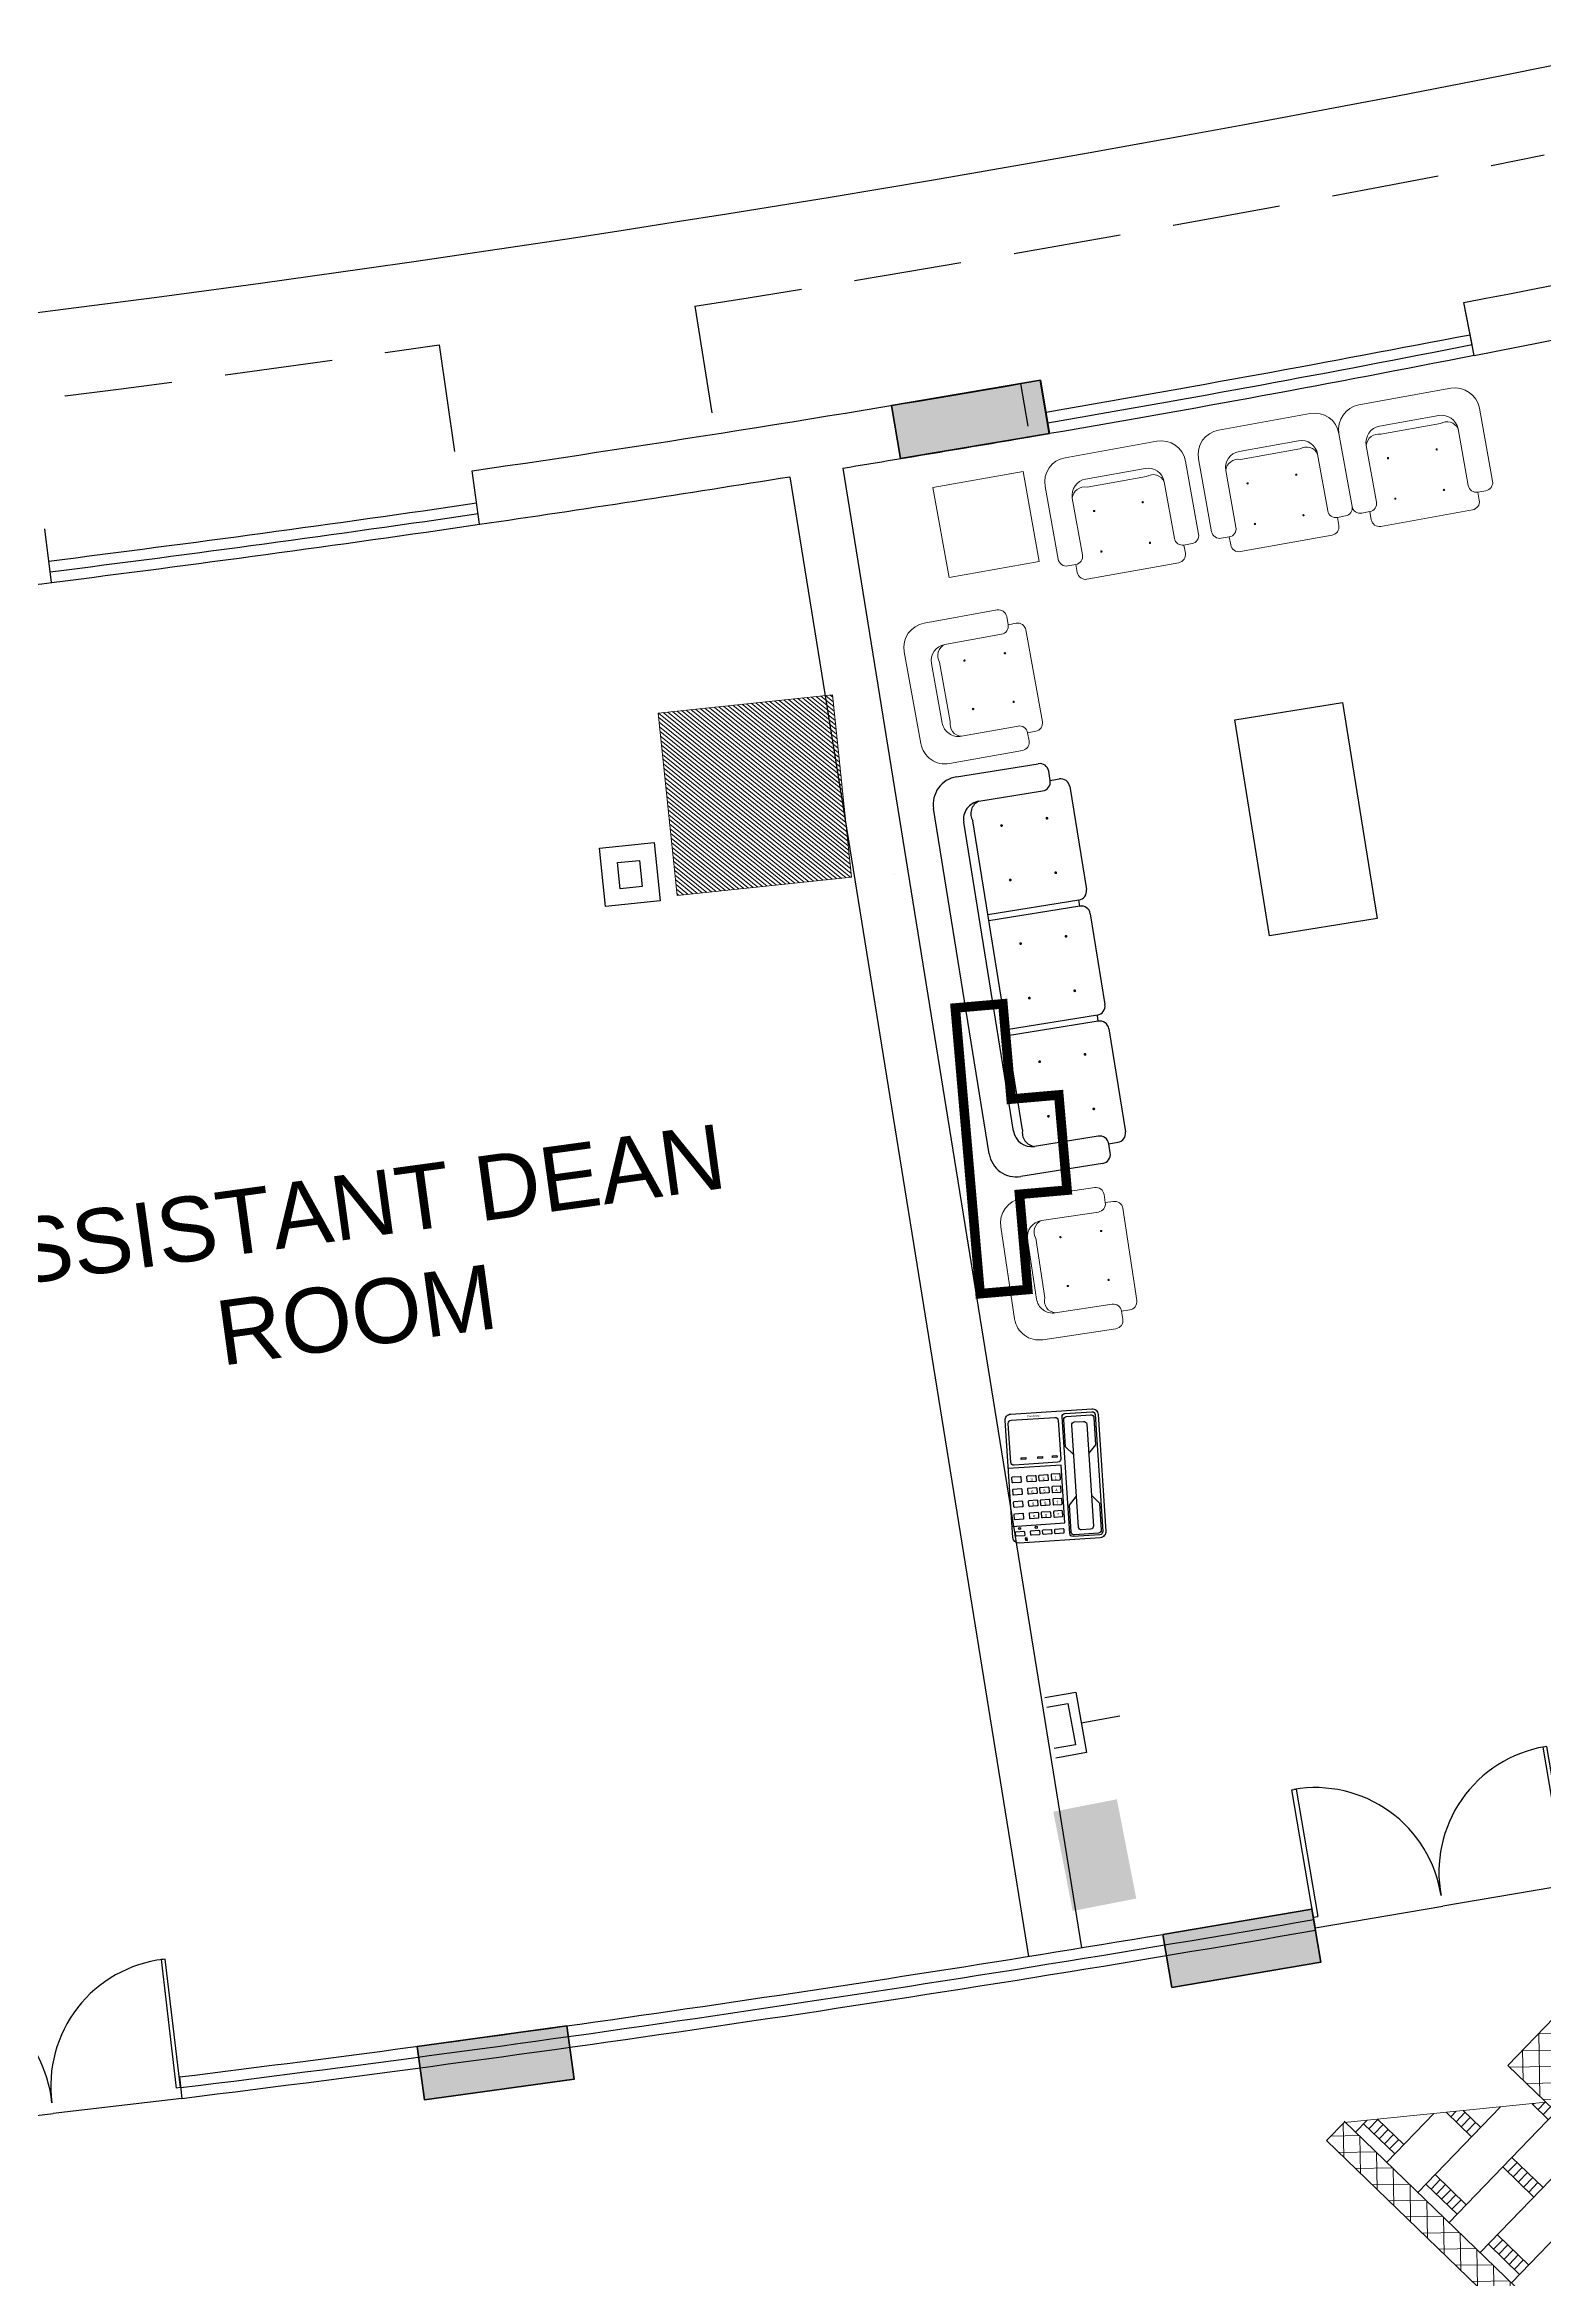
# Model space of a CAD drawing. Header units: inches. Extents: x -221585 to 401252, y -284294 to 332380.
# Drawn here: x 175838 to 176534, y 53839 to 54875 of the extents above; entities that cross this region are included whole.
import ezdxf
from ezdxf.enums import TextEntityAlignment as Align

# ---------------------------------------------------------------- set-up
doc = ezdxf.new("R2010")
doc.units = ezdxf.units.IN
doc.header["$MEASUREMENT"] = 0
doc.linetypes.add('HIDDEN', pattern=[0.375, 0.25, -0.125])
doc.linetypes.add('HIDDEN2', pattern=[0.1875, 0.125, -0.0625])
for name, color, linetype in [('A-GREEN', 80, 'Continuous'), ('A_dimension_100', 233, 'Continuous'), ('AC-GRND-PATT', 251, 'Continuous'), ('ELV points', 7, 'Continuous'), ('Power', 7, 'Continuous'), ('TEL', 6, 'Continuous')]:
    doc.layers.add(name, color=color, linetype=linetype)
for name, color, linetype, lineweight in [('A-SEC-TXT', 3, 'Continuous', 0), ('A-WALL', 1, 'Continuous', 9), ('column fa 25', 3, 'Continuous', 35), ('FURN', 56, 'Continuous', 0), ('text', 72, 'HIDDEN2', 5), ('Wall mount speaker', 2, 'Continuous', 0)]:
    doc.layers.add(name, color=color, linetype=linetype, lineweight=lineweight)
doc.styles.add('DIM', font='arial.ttf')
doc.styles.get("Standard").update_dxf_attribs({"font": 'arial.ttf'})
pattern_1 = [(135.0000000000003, (-206628.5231979876, -439172.1450680238), (31.07679027994059, 31.076790279941), []), (45.00000000000047, (-206628.5231979876, -439172.1450680238), (31.076790279941, -31.07679027994059), [])]

# ---------------------------------------------------------------- blocks, each defined once
blk = doc.blocks.new('RYTRTRTRTRT')
at = {"color": 1}
for p, q in [((42.51784281896418, 61.1534602869689), (42.51784281896418, 61.75346028696891)), ((42.51784281896418, 61.75346028696891), (42.53784281896421, 61.75346028696891)), ((42.53784281896421, 61.75346028696891), (42.53784281896421, 61.1534602869689)), ((43.71784281896418, 61.75346028696891), (43.6978428189642, 61.75346028696891)), ((43.6978428189642, 61.75346028696891), (43.6978428189642, 61.1534602869689)), ((43.71784281896418, 61.1534602869689), (43.71784281896418, 61.75346028696891)), ((42.51784281896418, 61.1534602869689), (42.53784281896421, 61.1534602869689)), ((43.71784281896418, 61.1534602869689), (43.6978428189642, 61.1534602869689)), ((42.51784281896418, 61.10346028696891), (43.11784281896421, 61.10346028696891)), ((43.71784281896418, 61.10346028696891), (43.11784281896421, 61.10346028696891))]:
    blk.add_line(p, q, dxfattribs=at)
for centre, start, end in [((42.5278428189642, 61.16337695363558), 359.037068388323, 90.00000000000027), ((43.70784281896417, 61.16337695363558), 90, 180.9629316116769)]:
    blk.add_arc(centre, 0.5900833333333324, start, end, dxfattribs=at)
blk = doc.blocks.new('erewrewgregre')
for p, q in [((1543.251344523839, -964.4104493089363), (1543.251344523839, -964.917449308936)), ((1544.265344523839, -964.410449308936), (1543.251344523839, -964.4104493089363)), ((1544.265344523839, -964.917449308936), (1544.265344523839, -964.410449308936)), ((1543.251344523839, -964.917449308936), (1544.265344523839, -964.917449308936))]:
    blk.add_line(p, q)
blk = doc.blocks.new('frgre')
at = {"layer": 'FURN'}
for p, q in [((-1218.604452651742, -2440.471189582662), (-1218.604452651742, -2440.887854582666)), ((-1218.187787651742, -2440.471189582662), (-1218.604452651742, -2440.471189582662)), ((-1218.187787651742, -2440.887854582666), (-1218.187787651742, -2440.471189582662)), ((-1218.604452651742, -2440.887854582666), (-1218.187787651742, -2440.887854582666))]:
    blk.add_line(p, q, dxfattribs=at)
blk = doc.blocks.new('fregtr')
at = {"layer": 'FURN'}
for p, q in [((-1209.411399009215, -2453.059482465461), (-1209.836397309213, -2453.059482465461)), ((-1209.411399009215, -2453.059482465461), (-1209.836397309213, -2453.059482465461)), ((-1209.948896859214, -2453.17198201546), (-1209.948896859214, -2453.509480665462)), ((-1209.486398709214, -2453.17198201546), (-1209.761397609214, -2453.17198201546)), ((-1209.486398709214, -2453.17198201546), (-1209.761397609214, -2453.17198201546)), ((-1209.298899459214, -2453.509480665462), (-1209.298899459214, -2453.17198201546)), ((-1209.298899459214, -2453.509480665462), (-1209.298899459214, -2453.17198201546)), ((-1209.836397309213, -2453.246981715462), (-1209.836397309213, -2453.509480665462)), ((-1209.836397309213, -2453.246981715462), (-1209.836397309213, -2453.509480665462)), ((-1209.486398709214, -2453.20948186546), (-1209.761397609214, -2453.20948186546)), ((-1209.486398709214, -2453.20948186546), (-1209.761397609214, -2453.20948186546)), ((-1209.411399009215, -2453.509480665462), (-1209.411399009215, -2453.246981715462)), ((-1209.411399009215, -2453.509480665462), (-1209.411399009215, -2453.246981715462)), ((-1209.873897159216, -2453.546980515461), (-1209.911397009214, -2453.546980515461)), ((-1209.873897159216, -2453.546980515461), (-1209.911397009214, -2453.546980515461)), ((-1209.873897159216, -2453.546980515461), (-1209.873897159216, -2453.58448036546)), ((-1209.873897159216, -2453.546980515461), (-1209.873897159216, -2453.58448036546)), ((-1209.336399309212, -2453.546980515461), (-1209.373899159213, -2453.546980515461)), ((-1209.373899159213, -2453.546980515461), (-1209.373899159213, -2453.58448036546)), ((-1209.373899159213, -2453.546980515461), (-1209.373899159213, -2453.58448036546)), ((-1209.336399309212, -2453.546980515461), (-1209.373899159213, -2453.546980515461)), ((-1209.836397309213, -2453.621980215462), (-1209.411399009215, -2453.621980215462)), ((-1209.836397309213, -2453.621980215462), (-1209.411399009215, -2453.621980215462))]:
    blk.add_line(p, q, dxfattribs=at)
for centre, radius, start, end in [((-1209.836397309213, -2453.17198201546), 0.1124995500000007, 90, 180), ((-1209.836397309213, -2453.17198201546), 0.1124995500000007, 90, 180), ((-1209.411399009215, -2453.17198201546), 0.1124995500000007, 0, 90), ((-1209.411399009215, -2453.17198201546), 0.1124995500000007, 0, 90), ((-1209.761397609214, -2453.246981715462), 0.0749997000000005, 90, 180), ((-1209.761397609214, -2453.246981715462), 0.0749997000000005, 90, 180), ((-1209.486398709214, -2453.246981715462), 0.0749997000000005, 0, 90), ((-1209.486398709214, -2453.246981715462), 0.0749997000000005, 0, 90), ((-1209.782217966572, -2453.261590775744), 0.0561143993238341, 68.2205910745323, 164.9095112796278), ((-1209.782217966572, -2453.261590775744), 0.0561143993238341, 68.2205910745323, 164.9095112796278), ((-1209.465578351855, -2453.261590775744), 0.0561143993238341, 15.09048872037219, 111.7794089254677), ((-1209.465578351855, -2453.261590775744), 0.0561143993238341, 15.09048872037219, 111.7794089254677), ((-1209.723897759214, -2453.321981415462), 0.0028124887499975, 0, 180), ((-1209.723897759214, -2453.321981415462), 0.0028124887499975, 0, 180), ((-1209.723897759214, -2453.321981415462), 0.0028124887499975, 180, 0), ((-1209.723897759214, -2453.321981415462), 0.0028124887499975, 180, 0), ((-1209.498898659215, -2453.321981415462), 0.0028124887499975, 0, 180), ((-1209.498898659215, -2453.321981415462), 0.0028124887499975, 0, 180), ((-1209.498898659215, -2453.321981415462), 0.0028124887500188, 180, 0), ((-1209.498898659215, -2453.321981415462), 0.0028124887500188, 180, 0), ((-1209.911397009214, -2453.509480665462), 0.0374998500000003, 180, 270), ((-1209.911397009214, -2453.509480665462), 0.0374998500000003, 180, 270), ((-1209.873897159216, -2453.509480665462), 0.0374998500000003, 270, 0), ((-1209.873897159216, -2453.509480665462), 0.0374998500000003, 270, 0), ((-1209.836397309213, -2453.58448036546), 0.0374998500000003, 180, 270), ((-1209.836397309213, -2453.58448036546), 0.0374998500000003, 180, 270), ((-1209.723897759214, -2453.509480665462), 0.0028124887499975, 0, 180), ((-1209.723897759214, -2453.509480665462), 0.0028124887499975, 0, 180), ((-1209.723897759214, -2453.509480665462), 0.0028124887499975, 180, 0), ((-1209.723897759214, -2453.509480665462), 0.0028124887499975, 180, 0), ((-1209.498898659215, -2453.509480665462), 0.0028124887499975, 0, 180), ((-1209.498898659215, -2453.509480665462), 0.0028124887499975, 0, 180), ((-1209.498898659215, -2453.509480665462), 0.0028124887500188, 180, 0), ((-1209.498898659215, -2453.509480665462), 0.0028124887500188, 180, 0), ((-1209.373899159213, -2453.509480665462), 0.0374998500000003, 180, 270), ((-1209.373899159213, -2453.509480665462), 0.0374998500000003, 180, 270), ((-1209.411399009215, -2453.58448036546), 0.0374998500000003, 270, 0), ((-1209.411399009215, -2453.58448036546), 0.0374998500000003, 270, 0), ((-1209.336399309212, -2453.509480665462), 0.0374998500000003, 270, 0), ((-1209.336399309212, -2453.509480665462), 0.0374998500000003, 270, 0)]:
    blk.add_arc(centre, radius, start, end, dxfattribs=at)
blk = doc.blocks.new('REGREHTR')
at = {"layer": 'FURN'}
for p, q in [((-1332.707447317051, -2479.557196375646), (-1332.669947504214, -2479.557249169989)), ((-1332.707447317051, -2479.557196375646), (-1332.669947504214, -2479.557249169989)), ((-1332.669947504214, -2479.557249169989), (-1332.66989470987, -2479.519749357156)), ((-1332.669947504214, -2479.557249169989), (-1332.66989470987, -2479.519749357156)), ((-1332.207344223876, -2479.482900674546), (-1332.632342102691, -2479.482302338659)), ((-1332.207344223876, -2479.482900674546), (-1332.632342102691, -2479.482302338659)), ((-1332.169949999727, -2479.557953094562), (-1332.169897205384, -2479.520453281729)), ((-1332.169949999727, -2479.557953094562), (-1332.169897205384, -2479.520453281729)), ((-1332.169949999727, -2479.557953094562), (-1332.132450186888, -2479.558005888904)), ((-1332.169949999727, -2479.557953094562), (-1332.132450186888, -2479.558005888904)), ((-1332.744999924228, -2479.59464339414), (-1332.745475073315, -2479.932141709671)), ((-1332.744999924228, -2479.59464339414), (-1332.745475073315, -2479.932141709671)), ((-1332.63250048572, -2479.59480177717), (-1332.632870046121, -2479.857300467025)), ((-1332.63250048572, -2479.59480177717), (-1332.632870046121, -2479.857300467025)), ((-1332.207872167306, -2479.857898802912), (-1332.207502606905, -2479.595400113057)), ((-1332.207872167306, -2479.857898802912), (-1332.207502606905, -2479.595400113057)), ((-1332.095478317484, -2479.933056811616), (-1332.095003168397, -2479.595558496086)), ((-1332.095478317484, -2479.933056811616), (-1332.095003168397, -2479.595558496086)), ((-1332.557976009136, -2479.932405681386), (-1332.282977381663, -2479.932792839901)), ((-1332.557976009136, -2479.932405681386), (-1332.282977381663, -2479.932792839901)), ((-1332.557923214793, -2479.894905868546), (-1332.28292458732, -2479.895293027062)), ((-1332.557923214793, -2479.894905868546), (-1332.28292458732, -2479.895293027062)), ((-1332.633134017836, -2480.044799531207), (-1332.208136139021, -2480.045397867093)), ((-1332.633134017836, -2480.044799531207), (-1332.208136139021, -2480.045397867093))]:
    blk.add_line(p, q, dxfattribs=at)
for centre, radius, start, end in [((-1332.707500111394, -2479.594696188483), 0.0374998500000003, 89.91933583643934, 179.9193358364394), ((-1332.707500111394, -2479.594696188483), 0.0374998500000003, 89.91933583643934, 179.9193358364394), ((-1332.670000298557, -2479.594748982826), 0.0374998500000003, 359.9193358364394, 89.91933583643934), ((-1332.670000298557, -2479.594748982826), 0.0374998500000003, 359.9193358364394, 89.91933583643934), ((-1332.632394897034, -2479.519802151499), 0.0374998500000003, 89.91933583643934, 179.9193358364394), ((-1332.632394897034, -2479.519802151499), 0.0374998500000003, 89.91933583643934, 179.9193358364394), ((-1332.17000279407, -2479.595452907399), 0.0374998500000003, 89.91933583643934, 179.9193358364394), ((-1332.17000279407, -2479.595452907399), 0.0374998500000003, 89.91933583643934, 179.9193358364394), ((-1332.207397018219, -2479.520400487386), 0.0374998500000003, 359.9193358364394, 89.91933583643934), ((-1332.207397018219, -2479.520400487386), 0.0374998500000003, 359.9193358364394, 89.91933583643934), ((-1332.132502981231, -2479.595505701742), 0.0374998500000003, 359.9193358364394, 89.91933583643934), ((-1332.132502981231, -2479.595505701742), 0.0374998500000003, 359.9193358364394, 89.91933583643934), ((-1332.545000922434, -2479.594924963971), 0.0028124887500188, 359.9193358364394, 179.9193358364394), ((-1332.545000922434, -2479.594924963971), 0.0028124887500188, 359.9193358364394, 179.9193358364394), ((-1332.545000922434, -2479.594924963971), 0.0028124887499975, 179.9193358364394, 359.9193358364394), ((-1332.545000922434, -2479.594924963971), 0.0028124887499975, 179.9193358364394, 359.9193358364394), ((-1332.320002045416, -2479.595241730028), 0.0028124887499975, 359.9193358364394, 179.9193358364394), ((-1332.320002045416, -2479.595241730028), 0.0028124887499975, 359.9193358364394, 179.9193358364394), ((-1332.320002045416, -2479.595241730028), 0.0028124887499975, 179.9193358364394, 359.9193358364394), ((-1332.320002045416, -2479.595241730028), 0.0028124887499975, 179.9193358364394, 359.9193358364394), ((-1332.55787042045, -2479.857406055711), 0.0749997000000005, 179.9193358364394, 269.9193358364393), ((-1332.55787042045, -2479.857406055711), 0.0749997000000005, 179.9193358364394, 269.9193358364393), ((-1332.578670189737, -2479.842767697869), 0.0561143993238341, 195.0098245568142, 291.6987447618769), ((-1332.578670189737, -2479.842767697869), 0.0561143993238341, 195.0098245568142, 291.6987447618769), ((-1332.54526489415, -2479.782424028153), 0.0028124887500188, 359.9193358364394, 179.9193358364394), ((-1332.54526489415, -2479.782424028153), 0.0028124887500188, 359.9193358364394, 179.9193358364394), ((-1332.54526489415, -2479.782424028153), 0.0028124887499975, 179.9193358364394, 359.9193358364394), ((-1332.54526489415, -2479.782424028153), 0.0028124887499975, 179.9193358364394, 359.9193358364394), ((-1332.320266017131, -2479.78274079421), 0.0028124887499975, 359.9193358364394, 179.9193358364394), ((-1332.320266017131, -2479.78274079421), 0.0028124887499975, 359.9193358364394, 179.9193358364394), ((-1332.320266017131, -2479.78274079421), 0.0028124887499975, 179.9193358364394, 359.9193358364394), ((-1332.320266017131, -2479.78274079421), 0.0028124887499975, 179.9193358364394, 359.9193358364394), ((-1332.282871792977, -2479.857793214226), 0.0749997000000005, 269.9193358364393, 359.9193358364394), ((-1332.282871792977, -2479.857793214226), 0.0749997000000005, 269.9193358364393, 359.9193358364394), ((-1332.26203088882, -2479.843213480463), 0.0561143993238341, 248.1399269110033, 344.8288471160662), ((-1332.26203088882, -2479.843213480463), 0.0561143993238341, 248.1399269110033, 344.8288471160662), ((-1332.632975634807, -2479.9323000927), 0.1124995500000007, 179.9193358364394, 269.9193358364393), ((-1332.632975634807, -2479.9323000927), 0.1124995500000007, 179.9193358364394, 269.9193358364393), ((-1332.207977755992, -2479.932898428587), 0.1124995500000007, 269.9193358364393, 359.9193358364394), ((-1332.207977755992, -2479.932898428587), 0.1124995500000007, 269.9193358364393, 359.9193358364394)]:
    blk.add_arc(centre, radius, start, end, dxfattribs=at)
blk = doc.blocks.new('S')
at = {"color": 8}
for p, q in [((-1517.313366165397, 487.9685999476421), (-1517.313366165397, 488.0110999476419)), ((-1517.313366165397, 487.9685999476421), (-1517.313366165397, 488.0110999476419)), ((-1517.270866165397, 488.0535999476419), (-1516.789199498731, 488.0535999476419)), ((-1517.270866165397, 488.0535999476419), (-1516.789199498731, 488.0535999476419)), ((-1516.718366165397, 488.0110999476419), (-1516.746756257189, 488.0110999476419)), ((-1516.718366165397, 488.0110999476419), (-1516.746756257189, 488.0110999476419)), ((-1516.746699498731, 488.0110999476419), (-1516.746699498731, 487.586099947642)), ((-1516.746699498731, 488.0110999476419), (-1516.746699498731, 487.586099947642)), ((-1516.718366165397, 488.0110999476419), (-1516.718366165397, 487.586099947642)), ((-1516.718366165397, 488.0110999476419), (-1516.718366165397, 487.586099947642)), ((-1516.675866165397, 488.0535999476419), (-1516.250866165397, 488.0535999476419)), ((-1516.675866165397, 488.0535999476419), (-1516.250866165397, 488.0535999476419)), ((-1516.208366165398, 488.0110999476422), (-1516.208366165398, 487.5860999476421)), ((-1516.208366165398, 488.0110999476422), (-1516.208366165398, 487.5860999476421)), ((-1516.180032832064, 488.0110999476422), (-1516.207140303256, 488.0110999476422)), ((-1516.180032832064, 488.0110999476422), (-1516.207140303256, 488.0110999476422)), ((-1516.180032832064, 488.0110999476422), (-1516.180032832064, 487.5860999476421)), ((-1516.180032832064, 488.0110999476422), (-1516.180032832064, 487.5860999476421)), ((-1516.137532832064, 488.0535999476419), (-1515.655866165397, 488.0535999476419)), ((-1516.137532832064, 488.0535999476419), (-1515.655866165397, 488.0535999476419)), ((-1515.613366165397, 487.9685999476421), (-1515.613366165397, 488.0110999476422)), ((-1515.613366165397, 487.9685999476421), (-1515.613366165397, 488.0110999476422)), ((-1517.398366165397, 487.5435999476419), (-1517.398366165397, 487.9260999476421)), ((-1517.398366165397, 487.5435999476419), (-1517.398366165397, 487.9260999476421)), ((-1517.313366165397, 487.9685999476421), (-1517.355866165397, 487.9685999476421)), ((-1517.313366165397, 487.9685999476421), (-1517.355866165397, 487.9685999476421)), ((-1517.270866165397, 487.628599947642), (-1517.270866165397, 487.9260999476421)), ((-1517.270866165397, 487.628599947642), (-1517.270866165397, 487.9260999476421)), ((-1515.655866165397, 487.9260999476421), (-1515.655866165397, 487.6285999476422)), ((-1515.655866165397, 487.9260999476421), (-1515.655866165397, 487.6285999476422)), ((-1515.570866165397, 487.9685999476421), (-1515.613366165397, 487.9685999476421)), ((-1515.570866165397, 487.9685999476421), (-1515.613366165397, 487.9685999476421)), ((-1515.528366165397, 487.9260999476421), (-1515.528366165397, 487.5435999476422)), ((-1515.528366165397, 487.9260999476421), (-1515.528366165397, 487.5435999476422)), ((-1515.740866165397, 487.5860999476421), (-1517.185866165397, 487.586099947642)), ((-1515.740866165397, 487.5860999476421), (-1517.185866165397, 487.586099947642)), ((-1515.740866165397, 487.5435999476422), (-1517.185866165397, 487.5435999476419)), ((-1515.740866165397, 487.5435999476422), (-1517.185866165397, 487.5435999476419)), ((-1515.655866165397, 487.4160999476421), (-1517.270866165397, 487.4160999476421)), ((-1515.655866165397, 487.4160999476421), (-1517.270866165397, 487.4160999476421))]:
    blk.add_line(p, q, dxfattribs=at)
at = {"color": 8, "const_width": 0.006375}
for points in [[(-1517.140178665397, 487.9260999476421, 1), (-1517.146553665397, 487.9260999476421, 1)], [(-1517.140178665397, 487.9260999476421, 1), (-1517.146553665397, 487.9260999476421, 1)], [(-1516.885178665397, 487.9260999476421, 1), (-1516.891553665397, 487.9260999476421, 1)], [(-1516.885178665397, 487.9260999476421, 1), (-1516.891553665397, 487.9260999476421, 1)], [(-1516.587678665397, 487.9260999476421, 1), (-1516.594053665397, 487.9260999476421, 1)], [(-1516.587678665397, 487.9260999476421, 1), (-1516.594053665397, 487.9260999476421, 1)], [(-1516.332678665397, 487.9260999476421, 1), (-1516.339053665397, 487.9260999476421, 1)], [(-1516.332678665397, 487.9260999476421, 1), (-1516.339053665397, 487.9260999476421, 1)], [(-1516.035178665397, 487.9260999476421, 1), (-1516.041553665397, 487.9260999476421, 1)], [(-1516.035178665397, 487.9260999476421, 1), (-1516.041553665397, 487.9260999476421, 1)], [(-1515.780178665397, 487.9260999476421, 1), (-1515.786553665397, 487.9260999476421, 1)], [(-1515.780178665397, 487.9260999476421, 1), (-1515.786553665397, 487.9260999476421, 1)], [(-1517.140178665397, 487.7135999476419, 1), (-1517.146553665397, 487.7135999476419, 1)], [(-1517.140178665397, 487.7135999476419, 1), (-1517.146553665397, 487.7135999476419, 1)], [(-1516.885178665397, 487.7135999476419, 1), (-1516.891553665397, 487.7135999476419, 1)], [(-1516.885178665397, 487.7135999476419, 1), (-1516.891553665397, 487.7135999476419, 1)], [(-1516.587678665397, 487.7135999476419, 1), (-1516.594053665397, 487.7135999476419, 1)], [(-1516.587678665397, 487.7135999476419, 1), (-1516.594053665397, 487.7135999476419, 1)], [(-1516.332678665397, 487.7135999476419, 1), (-1516.339053665397, 487.7135999476419, 1)], [(-1516.332678665397, 487.7135999476419, 1), (-1516.339053665397, 487.7135999476419, 1)], [(-1516.035178665397, 487.7135999476419, 1), (-1516.041553665397, 487.7135999476419, 1)], [(-1516.035178665397, 487.7135999476419, 1), (-1516.041553665397, 487.7135999476419, 1)], [(-1515.780178665397, 487.7135999476419, 1), (-1515.786553665397, 487.7135999476419, 1)], [(-1515.780178665397, 487.7135999476419, 1), (-1515.786553665397, 487.7135999476419, 1)]]:
    blk.add_lwpolyline(points, format="xyb", close=True, dxfattribs=at)
at = {"color": 8}
for centre, radius, start, end in [((-1517.270866165397, 488.0110999476419), 0.0425, 90, 180), ((-1517.270866165397, 488.0110999476419), 0.0425, 90, 180), ((-1516.789199498731, 488.0110999476419), 0.0425, 0, 90), ((-1516.789199498731, 488.0110999476419), 0.0425, 0, 90), ((-1516.675866165397, 488.0110999476419), 0.0425, 90, 180), ((-1516.675866165397, 488.0110999476419), 0.0425, 90, 180), ((-1516.250866165397, 488.0110999476422), 0.0425, 0, 90), ((-1516.250866165397, 488.0110999476422), 0.0425, 0, 90), ((-1516.137532832064, 488.0110999476422), 0.0425, 90, 180), ((-1516.137532832064, 488.0110999476422), 0.0425, 90, 180), ((-1515.655866165397, 488.0110999476422), 0.0425, 0, 90), ((-1515.655866165397, 488.0110999476422), 0.0425, 0, 90), ((-1517.355866165397, 487.9260999476421), 0.0425, 90, 180), ((-1517.355866165397, 487.9260999476421), 0.0425, 90, 180), ((-1517.313366165397, 487.9260999476421), 0.0425, 0, 90), ((-1517.313366165397, 487.9260999476421), 0.0425, 0, 90), ((-1515.613366165397, 487.9260999476421), 0.0425, 90, 180), ((-1515.613366165397, 487.9260999476421), 0.0425, 90, 180), ((-1515.570866165397, 487.9260999476421), 0.0425, 0, 90), ((-1515.570866165397, 487.9260999476421), 0.0425, 0, 90), ((-1517.185866165397, 487.628599947642), 0.085, 180, 270.0000000000065), ((-1517.209462664789, 487.6451569488581), 0.0635965736199726, 195.090488720399, 291.7794089254471), ((-1517.209462664789, 487.6451569488581), 0.0635965736199726, 195.090488720399, 291.7794089254471), ((-1517.185866165397, 487.628599947642), 0.085, 180, 270.0000000000065), ((-1515.740866165397, 487.6285999476422), 0.085, 270.0000000000065, 0), ((-1515.717269666005, 487.6451569488584), 0.0635965736199726, 248.2205910745529, 344.909511279601), ((-1515.717269666005, 487.6451569488584), 0.0635965736199726, 248.2205910745529, 344.909511279601), ((-1515.740866165397, 487.6285999476422), 0.085, 270.0000000000065, 0), ((-1517.270866165397, 487.5435999476419), 0.1275, 180, 270.0000000000065), ((-1517.270866165397, 487.5435999476419), 0.1275, 180, 270.0000000000065), ((-1515.655866165397, 487.5435999476422), 0.1275, 270.0000000000065, 0), ((-1515.655866165397, 487.5435999476422), 0.1275, 270.0000000000065, 0)]:
    blk.add_arc(centre, radius, start, end, dxfattribs=at)
blk = doc.blocks.new('dd')
at = {"layer": 'column fa 25', "ltscale": 10}
h = blk.add_hatch(color=3, dxfattribs=at)
h.set_gradient(color1=(141, 141, 141), color2=(145, 145, 145), one_color=1, tint=0.5699999928474426, name='CYLINDER')
h.paths.add_polyline_path([(177327.7670854307, 119885.9636786617), (177352.7670854306, 119885.9636786617), (177352.7670854306, 119955.9636786617), (177327.7670854306, 119955.9636786617)])
at = {"layer": 'column fa 25', "color": 1, "ltscale": 10}
blk.add_lwpolyline([(177327.7670854307, 119885.9636786617), (177352.7670854307, 119885.9636786617), (177352.7670854307, 119955.9636786617), (177327.7670854307, 119955.9636786617)], close=True, dxfattribs=at)
blk = doc.blocks.new('A$C1A3D5E7F')
at = {"color": 1}
for points in [[(6.113659693421596, 4.123421807809791), (6.113659693421596, 0.2843593082943698, -0.4142135623730425), (5.829284693179488, -1.56921901179885e-05), (0.2839721934219597, -1.56921901179885e-05, -0.4142135623733396), (-0.0004028068201478163, 0.2843593082943698), (-0.0004028068201478163, 4.123421807809791, -0.4142135623730784), (0.2839721934219597, 4.407796807809973), (5.829284693179488, 4.407796807809973, -0.414213562373104)], [(5.97147219342196, 4.123421807809791), (5.97147219342196, 2.843734307809882, -0.4142135623757388), (5.829284693179488, 2.701546807809791), (0.2839721934219597, 2.701546807809791, -0.4142135623702871), (0.1417846931794884, 2.843734307809882), (0.1417846931794884, 4.123421807809791, -0.4142135623757388), (0.2839721934219597, 4.265609308778494), (5.829284693179488, 4.265609308778494, -0.4142135623757387)], [(5.687097193179852, 3.696859308294279), (5.687097193179852, 3.270296808294461, -0.4142135623731692), (5.544909693179761, 3.12810930829437), (0.7105346931798522, 3.12810930829437, -0.4142135623744004), (0.5683471931797612, 3.270296808294461), (0.5683471931797612, 3.696859308294279, -0.4142135623722146), (0.7105346931798522, 3.83904680829437), (5.544909693179761, 3.83904680829437, -0.4142135623729852)], [(2.42297794590695, 2.362424171491966), (2.42297794590695, 0.2843593082943698, -0.4142135623757388), (2.28079044590686, 0.1421718082942789), (0.4332211307155376, 0.1421718082942789, -0.414213562370287), (0.2910336307159014, 0.2843593082943698), (0.2910336307159014, 2.362424171491966, -0.414213562375739), (0.4332211307155376, 2.504611671007297), (2.28079044590686, 2.504611671007297, -0.4142135623757387)], [(3.253445712821758, 2.028117918632233), (3.253445712821758, 2.397805418632288, 0.414213562373095), (3.225008212821649, 2.426242918632397), (2.997508212821685, 2.426242918632397, 0.414213562373095), (2.969070712579196, 2.397805418632288), (2.969070712579196, 2.028117918632233, 0.414213562373095), (2.997508212821685, 1.999680418147818), (3.225008212579269, 1.999680418147818, 0.414213562373095)], [(3.836656896052773, 2.028117918632233), (3.836656896295153, 2.397805418632288, 0.414213562373095), (3.808219396052664, 2.426242918632397), (3.5807193960527, 2.426242918632397, 0.414213562373095), (3.552281896053046, 2.397805418632288), (3.552281896053046, 2.028117918632233, 0.414213562373095), (3.5807193960527, 1.999680418147818), (3.808219396052664, 1.999680418147818, 0.414213562373095)], [(4.419868079526168, 2.028117918632233), (4.419868079526168, 2.397805418632288, 0.414213562373095), (4.391430579526514, 2.426242918632397), (4.16393057952655, 2.426242918632397, 0.414213562373095), (4.135493079768366, 2.397805418632288), (4.135493079768366, 2.028117918632233, 0.414213562373095), (4.16393057952655, 1.999680418147818), (4.391430579526514, 1.999680418147818, 0.414213562373095)], [(5.003079263000018, 2.028117918632233), (5.003079263000018, 2.397805418632288, 0.414213562373095), (4.974641763241834, 2.426242918632397), (4.747141762999945, 2.426242918632397, 0.414213562373095), (4.718704262999836, 2.397805418632288), (4.718704262999836, 2.028117918632233, 0.414213562373095), (4.747141762999945, 1.999680418147818), (4.974641762999909, 1.999680418147818, 0.414213562373095)], [(5.785623073941224, 2.397805418632288), (5.785623073941224, 2.028117918632233, -0.414213562373095), (5.757185573941115, 1.999680418147818), (5.600779323940969, 1.999680418147818, -0.414213562373095), (5.572341823941315, 2.028117918632233), (5.572341823941315, 2.397805418632288, -0.414213562373095), (5.600779323940969, 2.426242918632397), (5.757185573941115, 2.426242918632397, -0.414213562373095)], [(3.253445712821758, 1.824672394729532), (3.253445712821758, 1.454984894729478, -0.414213562373095), (3.225008212821649, 1.426547394729369), (2.997508212821685, 1.426547394729369, -0.414213562373095), (2.969070712579196, 1.454984894729478), (2.969070712579196, 1.824672394729532, -0.414213562373095), (2.997508212821685, 1.853109895213947), (3.225008212821649, 1.853109895213947, -0.414213562373095)], [(3.253445712821758, 1.25254405818805), (3.253445712821758, 0.8828565586723016, -0.414213562373095), (3.225008212821649, 0.8544190586721925), (2.997508212821685, 0.8544190586721925, -0.414213562373095), (2.969070712579196, 0.8828565586723016), (2.969070712579196, 1.25254405818805, -0.414213562373095), (2.997508212821685, 1.280981558188159), (3.225008212821649, 1.280981558188159, -0.414213562373095)], [(3.836656896295153, 1.824672394729532), (3.836656896295153, 1.454984894729478, -0.414213562373095), (3.808219396052664, 1.426547394729369), (3.5807193960527, 1.426547394729369, -0.414213562373095), (3.552281896053046, 1.454984894729478), (3.552281896053046, 1.824672394729532, -0.414213562373095), (3.5807193960527, 1.853109895213947), (3.808219396052664, 1.853109895213947, -0.414213562373095)], [(3.836656896295153, 1.25254405818805), (3.836656896295153, 0.8828565586723016, -0.414213562373095), (3.808219396052664, 0.8544190586721925), (3.5807193960527, 0.8544190586721925, -0.414213562373095), (3.552281896053046, 0.8828565586723016), (3.552281896053046, 1.25254405818805, -0.414213562373095), (3.5807193960527, 1.280981558188159), (3.808219396052664, 1.280981558188159, -0.414213562373095)], [(4.419868079526168, 1.824672394729532), (4.419868079526168, 1.454984894729478, -0.414213562373095), (4.391430579526514, 1.426547394729369), (4.16393057952655, 1.426547394729369, -0.414213562373095), (4.135493079768366, 1.454984894729478), (4.135493079768366, 1.824672394729532, -0.414213562373095), (4.16393057952655, 1.853109895213947), (4.391430579526514, 1.853109895213947, -0.414213562373095)], [(4.419868079526168, 1.25254405818805), (4.419868079526168, 0.8828565586723016, -0.414213562373095), (4.391430579526514, 0.8544190586721925), (4.16393057952655, 0.8544190586721925, -0.414213562373095), (4.135493079768366, 0.8828565586723016), (4.135493079768366, 1.25254405818805, -0.414213562373095), (4.16393057952655, 1.280981558188159), (4.391430579526514, 1.280981558188159, -0.414213562373095)], [(5.003079263000018, 1.824672394729532), (5.003079263000018, 1.454984894729478, -0.414213562373095), (4.974641763241834, 1.426547394729369), (4.747141762999945, 1.426547394729369, -0.414213562373095), (4.718704262999836, 1.454984894729478), (4.718704262999836, 1.824672394729532, -0.414213562373095), (4.747141762999945, 1.853109895213947), (4.974641763241834, 1.853109895213947, -0.414213562373095)], [(5.003079263000018, 1.25254405818805), (5.003079263000018, 0.8828565586723016, -0.414213562373095), (4.974641763241834, 0.8544190586721925), (4.747141762999945, 0.8544190586721925, -0.414213562373095), (4.718704262999836, 0.8828565586723016), (4.718704262999836, 1.25254405818805, -0.414213562373095), (4.747141762999945, 1.280981558188159), (4.974641763241834, 1.280981558188159, -0.414213562373095)], [(5.785623073941224, 1.824672394729532), (5.785623073941224, 1.454984894729478, -0.414213562373095), (5.757185573941115, 1.426547394729369), (5.600779323940969, 1.426547394729369, -0.414213562373095), (5.572341823941315, 1.454984894729478), (5.572341823941315, 1.824672394729532, -0.414213562373095), (5.600779323940969, 1.853109895213947), (5.757185573941115, 1.853109895213947, -0.414213562373095)], [(5.785623073941224, 1.25254405818805), (5.785623073941224, 0.8828565586723016, -0.414213562373095), (5.757185573941115, 0.8544190586721925), (5.600779323940969, 0.8544190586721925, -0.414213562373095), (5.572341823941315, 0.8828565586723016), (5.572341823941315, 1.25254405818805, -0.414213562373095), (5.600779323940969, 1.280981558188159), (5.757185573941115, 1.280981558188159, -0.414213562373095)], [(3.253445712821758, 0.5402968078101367), (3.253445712821758, 0.170609308294388, -0.414213562373095), (3.225008212821649, 0.1421718082942789), (2.997508212821685, 0.1421718082942789, -0.414213562373095), (2.969070712579196, 0.170609308294388), (2.969070712579196, 0.5402968078101367, -0.414213562373095), (2.997508212821685, 0.5687343078097911), (3.225008212821649, 0.5687343078097911, -0.414213562373095)], [(3.836656896295153, 0.5402968078101367), (3.836656896295153, 0.170609308294388, -0.414213562373095), (3.808219396052664, 0.1421718082942789), (3.5807193960527, 0.1421718082942789, -0.414213562373095), (3.552281896053046, 0.170609308294388), (3.552281896053046, 0.5402968078101367, -0.414213562373095), (3.5807193960527, 0.5687343078097911), (3.808219396052664, 0.5687343078097911, -0.414213562373095)], [(4.419868079526168, 0.5402968078101367), (4.419868079526168, 0.170609308294388, -0.414213562373095), (4.391430579526514, 0.1421718082942789), (4.16393057952655, 0.1421718082942789, -0.414213562373095), (4.135493079768366, 0.170609308294388), (4.135493079768366, 0.5402968078101367, -0.414213562373095), (4.16393057952655, 0.5687343078097911), (4.391430579526514, 0.5687343078097911, -0.414213562373095)], [(5.003079263000018, 0.5402968078101367), (5.003079263000018, 0.170609308294388, -0.414213562373095), (4.974641763241834, 0.1421718082942789), (4.747141762999945, 0.1421718082942789, -0.414213562373095), (4.718704262999836, 0.170609308294388), (4.718704262999836, 0.5402968078101367, -0.414213562373095), (4.747141762999945, 0.5687343078097911), (4.974641763241834, 0.5687343078097911, -0.414213562373095)], [(5.785623073941224, 0.5402968078101367), (5.785623073941224, 0.170609308294388, -0.414213562373095), (5.757185573941115, 0.1421718082942789), (5.600779323940969, 0.1421718082942789, -0.414213562373095), (5.572341823941315, 0.170609308294388), (5.572341823941315, 0.5402968078101367, -0.414213562373095), (5.600779323940969, 0.5687343078097911), (5.757185573941115, 0.5687343078097911, -0.414213562373095)]]:
    blk.add_lwpolyline(points, format="xyb", close=True, dxfattribs=at)
for points in [[(2.109732708660886, 3.12810930829437), (1.709020012291148, 2.77264055829437), (0.4261596931796703, 2.77264055829437, -0.4142135623702871), (0.2839721934219597, 2.914828058294461), (0.2839721934219597, 4.052328057809973, -0.4142135623757388), (0.4261596931796703, 4.19451555829437), (1.709020012291148, 4.19451555829437), (2.109732708660886, 3.83904680829437)], [(4.074617927698455, 3.83904680829437), (4.475330624310118, 4.19451555829437), (5.75819094317967, 4.19451555829437, -0.4142135623757387), (5.900378443179761, 4.052328057809973), (5.900378443179761, 2.914828058294461, -0.4142135623757388), (5.75819094317967, 2.77264055829437), (4.475330624310118, 2.77264055829437), (4.074617927698455, 3.12810930829437)]]:
    blk.add_lwpolyline(points, format="xyb", dxfattribs=at)
for points in [[(2.175534414081085, 2.338684097900114), (2.175534414081085, 2.120283854826539), (2.099621924078292, 2.120283854826539), (2.099621924078292, 2.338684097900114)], [(2.175534414081085, 1.644947638287249), (2.175534414081085, 1.426547394729369), (2.099621924078292, 1.426547394729369), (2.099621924078292, 1.644947638287249)], [(2.175534414081085, 0.8599611816921424), (2.175534414081085, 0.6415609371656501), (2.099621924078292, 0.6415609371656501), (2.099621924078292, 0.8599611816921424)], [(6.018309295354356, 0.6620026553041498), (6.018309295354356, 0.6762214057885103), (5.911668670354629, 0.6762214057885103), (5.911668670354629, 0.6620026553041498)], [(6.018309295354356, 0.6451032714539906), (6.018309295354356, 0.630884521453936), (5.911668670354629, 0.630884521453936), (5.911668670354629, 0.6451032714539906)], [(6.018309295354356, 0.6139851366347102), (6.018309295354356, 0.5997663871189616), (5.911668670354629, 0.5997663871189616), (5.911668670354629, 0.6139851366347102)]]:
    blk.add_lwpolyline(points, close=True, dxfattribs=at)
blk.add_lwpolyline([(5.305654276637142, -1.56921901179885e-05), (5.305654276637142, 2.504611671007297), (2.565165445907041, 2.504611671007297), (2.565165445907041, -1.56921901179885e-05)], dxfattribs=at)
for centre in [(5.426667280299625, 1.137687992452811), (5.426667280299625, 0.3470719892152374)]:
    blk.add_circle(centre, 0.04987653237449899, dxfattribs=at)
for s, height, p in [('1', 0.1421874999999996, (3.145621048854537, 2.20918428480536)), ('4', 0.1421874999999996, (3.728832232327932, 2.20918428480536)), ('7', 0.1421874999999996, (4.312043415801782, 2.20918428480536)), ('*', 0.1421874999999996, (4.895254599275177, 2.209408037847879)), ('Panasonic', 0.09953124999999974, (0.1506705847659759, 1.361217495016263)), ('3', 0.1421874999999996, (3.145621048854537, 1.063922924845883)), ('2', 0.1421874999999996, (3.145621048854537, 1.636051261871216)), ('6', 0.1421874999999996, (3.728832232327932, 1.063922924845883)), ('5', 0.1421874999999996, (3.728832232327932, 1.636051261871216)), ('8', 0.1421874999999996, (4.312043415801782, 1.636051261871216)), ('9', 0.1421874999999996, (4.312043415801782, 1.063922924845883)), ('0', 0.1421874999999996, (4.895254599275177, 1.636051261871216)), ('#', 0.1421874999999996, (4.895254599275177, 1.064146677888402)), ('MIC', 0.04976562499999987, (5.864493634374867, 0.6379938964537359))]:
    blk.add_text(s, height=height, rotation=90, dxfattribs=at).set_placement(p, align=Align.MIDDLE)
blk = doc.blocks.new('data')
at = {"layer": 'Power', "color": 3, "const_width": 2}
blk.add_lwpolyline([(58948.65488717612, 155709.8161146982), (58948.65488717612, 155714.8161146982), (58948.65488717612, 155719.8161146982), (58958.65488717612, 155719.8161146982), (58968.65488717612, 155719.8161146982), (58968.65488717612, 155724.8161146982), (58968.65488717612, 155729.8161146982), (58978.65488717612, 155729.8161146982), (58988.65488717612, 155729.8161146982), (58988.65488717612, 155719.8161146982), (59008.65488717612, 155719.8161146982), (59008.65488717612, 155709.8161146982), (58948.65488717612, 155709.8161146982)], dxfattribs=at)
blk = doc.blocks.new('A$C54490F4E')
at = {"layer": 'Wall mount speaker', "ltscale": 0.1}
h = blk.add_hatch(dxfattribs=at)
h.set_pattern_fill('ANSI31', color=3, scale=50, style=0)
h.set_pattern_definition([(45, (0, 0), (-4.419417382415921, 4.419417382415922), [])])
h.paths.add_polyline_path([(347.3943627336994, 331.8744077282026), (0, 331.8744077282026), (0, -0.000979312986601144), (347.3943627336994, -0.000979312986601144)])
at = {"layer": 'Wall mount speaker', "color": 3, "ltscale": 0.1}
blk.add_lwpolyline([(0, 331.8744077282026), (347.3943627336994, 331.8744077282026), (347.3943627336994, -0.000979312986601144), (0, -0.000979312986601144)], close=True, dxfattribs=at)
blk = doc.blocks.new('A$C1A917D7C')
at = {"layer": 'TEL', "elevation": 4.688536560893128e-10}
for points in [[(-0.001348408171907067, 956.4689931767061), (227.1987723985221, 956.4689931767061), (227.1987723985221, 744.3099329518154), (-0.001348408171907067, 744.3099329518154)], [(63.03447302966379, 893.4331717165187), (164.1629509606864, 893.4331717165187), (164.1629509606864, 807.3457543971017), (63.03447302966379, 807.3457543971017)]]:
    blk.add_lwpolyline(points, close=True, dxfattribs=at)
at = {"layer": 'Wall mount speaker', "color": 2, "ltscale": 0.1, "xscale": 2.038325862171721, "yscale": 2.038325862171721, "zscale": 2.038325862171721}
blk.add_blockref('A$C54490F4E', (14.10959961800836, 0.001338687725365162), dxfattribs=at)
blk = doc.blocks.new('A$C08703A85')
at = {"layer": 'AC-GRND-PATT', "lineweight": -2, "ltscale": 0.1}
h = blk.add_hatch(dxfattribs=at)
h.set_pattern_fill('ANSI37', color=0, scale=351.5937463113331, angle=-2.691e-13)
h.set_pattern_definition(pattern_1)
h.paths.add_polyline_path([(-0.003734150435775518, 836.800141538959), (67.48671045014635, 836.800141538959), (70.3150150985457, 834.4036621111445), (70.3150150985457, 5.948316450696439), (63.24153318116441, 0.001329909544438124), (-0.003734150435775518, 0.001329909544438124)])
h = blk.add_hatch(dxfattribs=at)
h.set_pattern_fill('BRSTONE', color=0, scale=351.5937463113331, angle=-2.691e-13)
h.set_pattern_definition([(180.000000000001, (-206628.5231979876, -439172.1450680238), (-6.724011267479903e-13, 116.02593628274), []), (90, (-206944.9575696974, -439172.1450680238), (175.7968731556658, 116.025936282741), [116.02593628274, -116.02593628274]), (90, (-206909.7981950431, -439172.1450680238), (175.7968731556658, 116.025936282741), [116.02593628274, -116.02593628274]), (180.000000000001, (-206944.9575696974, -439152.8074119729), (-175.7968731556674, 116.025936282739), [-316.4343716801998, 35.1593746311333]), (180.000000000001, (-206944.9575696974, -439133.469755922), (-175.7968731556674, 116.025936282739), [-316.4343716801998, 35.1593746311333]), (180.000000000001, (-206944.9575696974, -439114.132099886), (-175.7968731556674, 116.025936282739), [-316.4343716801998, 35.1593746311333]), (180.000000000001, (-206944.9575696974, -439094.794443835), (-175.7968731556674, 116.025936282739), [-316.4343716801998, 35.1593746311333]), (180.000000000001, (-206944.9575696974, -439075.4567877841), (-175.7968731556674, 116.025936282739), [-316.4343716801998, 35.1593746311333])])
h.paths.add_polyline_path([(70.3150150985457, 834.4036621111445), (481.4555202932097, 486.0360413151793), (481.4555202932097, 351.6121742981486), (70.3150150985457, 5.948316450696439)])
h = blk.add_hatch(dxfattribs=at)
h.set_pattern_fill('ANSI37', color=0, scale=351.5937463113331, angle=-2.691e-13)
h.set_pattern_definition(pattern_1)
h.paths.add_polyline_path([(1008.846139809582, 627.6013600486331), (1008.846139809582, 205.6888644653372), (481.4555202932097, 205.6888644653372), (481.4555202932097, 416.6451122718863), (481.4555202932097, 627.6013600486331)])
at = {"layer": 'A-WALL', "color": 10, "lineweight": -2, "ltscale": 0.1}
for p, q in [((70.3150150985457, 838.5576078253798), (70.3150150985457, 0.001329909544438124)), ((-0.003734150435775518, 836.800141538959), (-0.003734150435775518, 0.001329909544438124)), ((70.3150150985457, 836.800141538959), (-0.003734150435775518, 836.800141538959)), ((481.4555202932097, 486.0360413151793), (67.48671045014635, 836.800141538959)), ((481.4555202932097, 205.6888644653372), (481.4555202932097, 627.6013600486331)), ((481.4555202932097, 627.6013600486331), (1008.846139809582, 627.6013600486331)), ((1008.846139809582, 627.6013600486331), (1008.846139809582, 205.6888644653372)), ((498.59251584718, 471.5155203151517), (494.5514070005156, 474.9396330821328)), ((481.4555202932097, 205.6888644653372), (481.4555202932097, 416.6451122718863)), ((481.4555202932097, 351.6121742981486), (63.24153318116441, 0.001329909544438124)), ((1008.846139809582, 205.6888644653372), (481.4555202932097, 205.6888644653372))]:
    blk.add_line(p, q, dxfattribs=at)
at = {"layer": 'A-WALL', "color": 10, "linetype": 'ByBlock', "lineweight": -2, "ltscale": 0.1}
blk.add_line((70.3150150985457, 0.001329909544438124), (-0.003734150435775518, 0.001329909544438124), dxfattribs=at)
blk = doc.blocks.new('A$C1C8104B6')
at = {"color": 6}
for points in [[(736.5003980866168, 0.0002716926392167807), (887, 0.0002716926392167807), (887, 146), (736.5003980866168, 146)], [(759.5003980866168, 23.00027169263922), (864, 23.00027169263922), (864, 123), (759.5003980866168, 123)]]:
    blk.add_lwpolyline(points, close=True, dxfattribs=at)
at = {"layer": 'A-SEC-TXT', "rotation": 270}
blk.add_blockref('A$C08703A85', (89.89903803798393, 1008.846411502222), dxfattribs=at)

msp = doc.modelspace()

# ---------------------------------------------------------------- linework, layer by layer
at = {"color": 20, "linetype": 'HIDDEN', "ltscale": 200}
for p, q in [((176139.8690819906, 54753.53127705849, -0.4258466182011708), (176149.209956016, 54694.26283628384)), ((176021.2289257983, 54735.55999023617, -0.4207511637554757), (176029.8599818682, 54676.18402817358))]:
    msp.add_line(p, q, dxfattribs=at)
at = {"color": 4, "ltscale": 10}
for p, q in [((176500.2245035202, 54735.74072133236, -0.0008347998961723373), (176496.4694611481, 54755.2287379802, -0.0008347998961723373)), ((176501.2220053235, 54730.68462822119), (176496.4694610453, 54755.22873796026)), ((176294.4397978703, 54697.94345474445), (176291.0449915812, 54717.65323125878)), ((176304.1382053101, 54694.54498094045, -9.78555695738243e-09), (176300.0392204271, 54719.17353594887, -1.956956611579137e-08)), ((176040.064113561, 54652.40434314236), (176036.5498906651, 54677.15878105607)), ((176183.8431659578, 54674.46104531, 0.4051179387928213), (176294.4935858934, 53988.32461385468, 0.4329577076744598)), ((176208.5324611616, 54678.46138901122, -1.957086196810571e-08), (176319.1717626024, 53992.32310566037, 0.4329569664581119)), ((175841.4943252533, 54625.41470733377), (175838.3725709246, 54650.21903457549))]:
    msp.add_line(p, q, dxfattribs=at)
at = {"color": 5, "ltscale": 10}
for p, q in [((176425.8223820588, 54011.35480791239, -0.0003636085385553638), (176427.5587095066, 54001.50872917699, -0.0003636085385553638)), ((175900.8489617472, 53932.43777596687), (175901.9247148303, 53922.49469898867))]:
    msp.add_line(p, q, dxfattribs=at)
at = {"color": 20, "ltscale": 10}
msp.add_arc((174578.6198291375, 64659.75724967608), 9988.5, 272.6704846629492, 281.5864046641834, dxfattribs=at)
at = {"color": 20, "linetype": 'HIDDEN', "ltscale": 200}
for start, end in [(278.956307705909, 281.2422321215904), (275.9848205968718, 278.2707450169824)]:
    msp.add_arc((174578.6198291492, 64659.757249673, -0.42108625411155), 10028.5, start, end, dxfattribs=at)
at = {"color": 4, "ltscale": 10}
for centre, radius, start, end in [((174578.6198291374, 64659.75724967608), 10088.5, 280.9587692825766, 282.8401676092953), ((174578.6198291374, 64659.75724967608), 10113.5, 280.9587691704751, 282.8401676092953), ((174550.9682912586, 64840.98894709161, -1.956956611579137e-08), 10271.82536516804, 278.3156706741336, 279.8045167798753), ((174338.8784127038, 66108.08411995663, -1.957086196810571e-08), 11581.53193807529, 279.2901456288637, 279.7706110589597), ((174578.6198291374, 64659.75724967608), 10113.5, 278.3080165840687, 279.1326577018154), ((174578.6198291374, 64659.75724967608), 10113.5, 276.3219726967055, 277.1743822351441), ((173913.5765552435, 64503.77847640934, 0.8421725082239883), 10278.5, 283.0372230114099, 283.0373070239515)]:
    msp.add_arc(centre, radius, start, end, dxfattribs=at)
at = {"color": 5, "ltscale": 10}
for centre, radius, start, end in [((174587.715850476, 64661.3282224076, -0.0008347998961723373), 10103.5, 279.7727207385255, 280.9063550877497), ((175035.363657952, 62137.05430904064, -0.0008347998961723373), 7544.88304219891, 279.6764223136685, 281.195242024709), ((175035.363657952, 62137.05430904064, -0.0008347998961723373), 7549.88304219891, 279.6764223136685, 281.195242024709), ((174577.6267586902, 64666.30259278619), 10815.11996254152, 277.027707305207, 279.4692387305707), ((174578.6198291374, 64659.75724967608), 10813.5, 277.0259094647711, 279.8413817813927), ((174588.2161037216, 64591.35732840157), 10749.43996145856, 277.0197389858404, 279.8527387202976)]:
    msp.add_arc(centre, radius, start, end, dxfattribs=at)
at = {"color": 5, "ltscale": 8}
for radius in [10153.5, 10158.5, 10163.5]:
    msp.add_arc((174571.8848925176, 64709.3015796113), radius, 277.176616400864, 278.305782418971, dxfattribs=at)
at = {"color": 3, "ltscale": 10}
msp.add_solid([(176315.0648657609, 54009.37954973133, -0.0007272170771794133), (176306.0589632368, 54055.41497457134, -0.0007272170771794133), (176344.5406240342, 54015.14588743228, -0.0007272170771794133), (176335.5347215101, 54061.18131227232, -0.0007272170771794133)], dxfattribs=at)
at = {"layer": 'A_dimension_100', "color": 3, "ltscale": 0.05}
for points in [[(176302.1981571846, 54108.31164698186), (176316.4642157841, 54110.89028564534), (176321.5287567473, 54082.87122303514), (176307.2626981479, 54080.29258437161)], [(176302.9985770208, 54103.88340488303), (176312.8363935214, 54105.66162371032), (176316.3000948123, 54086.49904529773), (176306.4622783116, 54084.72082647041)], [(176319.0354344501, 54096.66527743413), (176336.8466523271, 54099.8847157072)]]:
    msp.add_lwpolyline(points, dxfattribs=at)

# ---------------------------------------------------------------- block references
at = {"color": 4, "extrusion": (0, 0, -1)}
for name, p, xscale, yscale, zscale, rotation in [('fregtr', (-11083.90410920145, 278703.9232986319, -0.8235946856515012), 101.8004032023438, 101.8004032023438, -101.800403202336, 349.8079043033458), ('fregtr', (-11018.77827247311, 278692.2145862216, -0.8235946856515012), 101.8004032023438, 101.8004032023438, -101.800403202336, 349.8079043033458), ('fregtr', (-10947.61989926401, 278679.421530379, -0.8235946856515012), 101.8004032023438, 101.8004032023438, -101.800403202336, 349.8079043033458), ('erewrewgregre', (-56674.72315101221, 191621.256902412, 0.004286411028854668), 100.0000000000058, 100.0000000000058, -100, 260.86637250668)]:
    msp.add_blockref(name, p, dxfattribs=dict(at, xscale=xscale, yscale=yscale, zscale=zscale, rotation=rotation))
at = {"color": 4}
for name, p, xscale, yscale, zscale, rotation in [('frgre', (442763.883162444, -23458.52410149832, 0.8235946856515012), 101.800403202332, 101.800403202332, 101.800403202332, 280.1920956966637), ('REGREHTR', (448887.9154094263, -33762.13046719723, 0.416799843082764), 101.8004032023367, 101.8004032023367, 101.8004032023367, 280.2955606062317), ('REGREHTR', (446277.2717761077, -41837.7238021021, 0.416799843082764), 101.8004032023444, 101.8004032023444, 101.8004032023444, 278.6466357511856), ('RYTRTRTRTRT', (173260.1275247644, 47264.9385439777, -0.0003636085385553638), 99.99999999999504, 99.99999999999504, 99.99999999999504, 9.649310448246581), ('RYTRTRTRTRT', (172276.3796929779, 47341.89435835379), 100.0000000000002, 100.0000000000002, 100.0000000000002, 6.730391491330731)]:
    msp.add_blockref(name, p, dxfattribs=dict(at, xscale=xscale, yscale=yscale, zscale=zscale, rotation=rotation))
at = {"linetype": 'ByBlock', "lineweight": -3, "xscale": 9.800000000000006, "yscale": 9.800000000000006, "zscale": 9.800000000000006, "rotation": 273.774596885697}
msp.add_blockref('A$C1A3D5E7F', (176283.5444595694, 54239.60663044969), dxfattribs=at)
at = {"layer": 'A-GREEN', "color": 4, "xscale": 100.3921568609051, "yscale": 100.3921568609051, "zscale": 100.3921568609051, "rotation": 279.1609840876023}
msp.add_blockref('S', (152192.9645855075, -103649.150883836, 0.416799843082764), dxfattribs=at)
at = {"layer": 'A-SEC-TXT', "color": 30, "xscale": 0.12012, "yscale": 0.12012, "zscale": 0.12012, "rotation": 95.96468593290484}
msp.add_blockref('A$C1A917D7C', (176212.7053545184, 54487.03297215177), dxfattribs=at)
at = {"layer": 'A-SEC-TXT', "xscale": 0.17325, "yscale": 0.17325, "zscale": 0.17325, "rotation": 135.9986479017304}
msp.add_blockref('A$C1C8104B6', (176669.6561263781, 53917.11001187025), dxfattribs=at)
at = {"layer": 'column fa 25', "color": 3}
for p, rotation in [((28461.69232154585, 209568.7239839056, -1.186923418813996e-08), 279.5961504699552), ((28427.74185981415, 208707.1225789026, 1.053391319882222e-06), 279.6552867970441), ((33164.1377151785, 213359.6799424363, 5.594779230306914e-05), 277.8014567610936)]:
    msp.add_blockref('dd', p, dxfattribs=dict(at, rotation=rotation))
at = {"layer": 'ELV points', "xscale": 2.216327740261545, "yscale": 2.216327740261545, "zscale": 2.216327740261545, "rotation": 274.9697486594043}
msp.add_blockref('data', (-178864.1187360862, 154690.2029672276), dxfattribs=at)

# ---------------------------------------------------------------- texts
at = {"layer": 'text', "lineweight": -2, "ltscale": 2, "insert": (175805.8416040332, 54246.06426841438, 0.4210862541116874), "char_height": 30, "width": 355.219679429928, "attachment_point": 7, "rotation": 7.797271105472002, "style": 'DIM'}
msp.add_mtext('\\pi-1.1521;{\\fArial|b0|i0|c186|p34;\\C3;ASSISTANT DEAN \\P\\pi115.66;ROOM }', dxfattribs=at)

doc.saveas('drawing.dxf')
